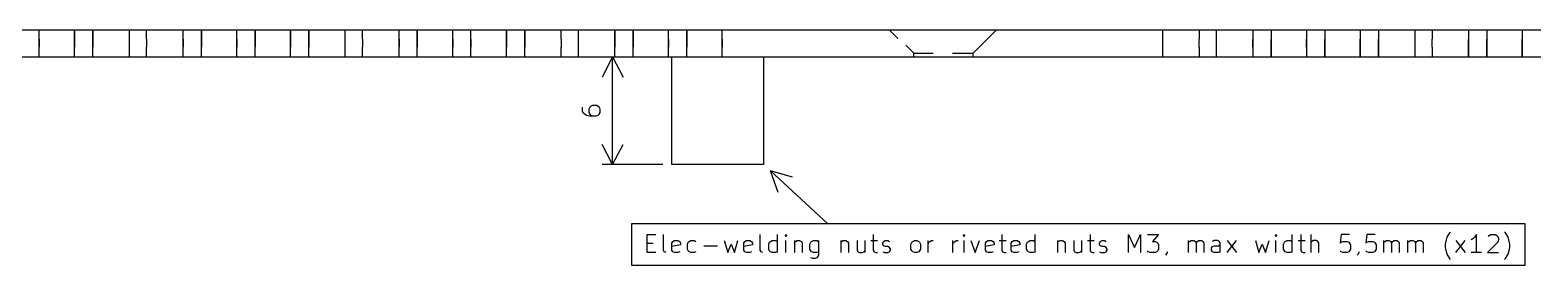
# Model space of a CAD drawing. Extents: x 24 to 504, y -400 to -22.
# Drawn here: x 211.5 to 295.1, y -76.9 to -63.8 of the extents above; entities that cross this region are included whole.
import ezdxf

# ---------------------------------------------------------------- set-up
doc = ezdxf.new("R2010")
doc.units = 0
doc.layers.add('BLACK', color=7, linetype='CONTINUOUS')

msp = doc.modelspace()

# ---------------------------------------------------------------- linework, layer by layer
at = {"layer": 'BLACK', "linetype": 'CONTINUOUS'}
for p, q in [((140.5, -63.8), (384, -63.8)), ((212.027077, -64.317733), (212.027077, -63.809734)), ((212.027077, -65.270231), (212.027077, -64.317733)), ((212.027077, -64.317733), (212.027077, -64.762267)), ((213.99558, -63.809734), (213.99558, -64.762267)), ((213.99558, -64.317733), (213.99558, -63.809734)), ((213.99558, -64.762267), (213.99558, -64.317733)), ((215.011577, -63.809734), (215.011577, -64.762267)), ((215.011577, -64.317733), (215.011577, -63.809734)), ((215.011577, -64.762267), (215.011577, -64.317733)), ((217.043576, -64.317733), (217.043576, -63.809734)), ((217.043576, -64.762267), (217.043576, -64.317733)), ((217.996078, -64.317733), (217.996078, -63.809734)), ((217.996078, -64.317733), (217.996078, -64.762267)), ((220.028056, -64.317733), (220.028056, -63.809734)), ((220.028056, -65.270231), (220.028056, -64.317733)), ((220.028056, -64.317733), (220.028056, -64.762267)), ((221.044057, -64.317733), (221.044057, -63.809734)), ((221.044057, -63.809734), (221.044057, -64.762267)), ((221.044057, -64.762267), (221.044057, -64.317733)), ((223.01256, -64.317733), (223.01256, -63.809734)), ((223.01256, -65.270231), (223.01256, -64.317733)), ((223.01256, -64.317733), (223.01256, -64.762267)), ((224.028558, -63.809734), (224.028558, -64.762267)), ((224.028558, -64.317733), (224.028558, -63.809734)), ((224.028558, -64.762267), (224.028558, -64.317733)), ((225.99706, -64.317733), (225.99706, -63.809734)), ((225.99706, -63.809734), (225.99706, -64.762267)), ((225.99706, -64.762267), (225.99706, -64.317733)), ((227.013058, -63.809734), (227.013058, -64.762267)), ((227.013058, -64.317733), (227.013058, -63.809734)), ((227.013058, -64.762267), (227.013058, -64.317733)), ((229.045036, -64.317733), (229.045036, -63.809734)), ((229.045036, -64.762267), (229.045036, -64.317733)), ((229.997537, -64.317733), (229.997537, -63.809734)), ((229.997537, -64.317733), (229.997537, -64.762267)), ((232.029536, -64.317733), (232.029536, -63.809734)), ((232.029536, -65.270231), (232.029536, -64.317733)), ((232.029536, -64.317733), (232.029536, -64.762267)), ((233.045538, -64.317733), (233.045538, -63.809734)), ((233.045538, -63.809734), (233.045538, -64.762267)), ((233.045538, -64.762267), (233.045538, -64.317733)), ((235.014037, -64.317733), (235.014037, -63.809734)), ((235.014037, -64.317733), (235.014037, -64.762267)), ((235.014037, -65.270231), (235.014037, -64.317733)), ((236.030038, -64.317733), (236.030038, -63.809734)), ((236.030038, -65.270231), (236.030038, -64.317733)), ((236.030038, -64.317733), (236.030038, -64.762267)), ((237.99852, -63.809734), (237.99852, -64.762267)), ((237.99852, -64.317733), (237.99852, -63.809734)), ((237.99852, -64.762267), (237.99852, -64.317733)), ((239.014517, -64.317733), (239.014517, -63.809734)), ((239.014517, -63.809734), (239.014517, -64.762267)), ((239.014517, -64.762267), (239.014517, -64.317733)), ((241.046516, -64.317733), (241.046516, -63.809734)), ((241.046516, -64.317733), (241.046516, -64.762267)), ((241.999018, -64.317733), (241.999018, -63.809734)), ((241.999018, -64.762267), (241.999018, -64.317733)), ((244.031017, -64.317733), (244.031017, -63.809734)), ((244.031017, -63.809734), (244.031017, -64.762267)), ((244.031017, -64.762267), (244.031017, -64.317733)), ((245.047018, -64.317733), (245.047018, -63.809734)), ((245.047018, -63.809734), (245.047018, -64.762267)), ((245.047018, -64.762267), (245.047018, -64.317733)), ((247.015496, -64.317733), (247.015496, -63.809734)), ((247.015496, -65.270231), (247.015496, -64.317733)), ((247.015496, -64.317733), (247.015496, -64.762267)), ((248.031498, -63.809734), (248.031498, -64.762267)), ((248.031498, -64.317733), (248.031498, -63.809734)), ((248.031498, -64.762267), (248.031498, -64.317733)), ((250, -64.317733), (250, -63.809734)), ((250, -64.317733), (250, -64.762267)), ((250, -65.270231), (250, -64.317733)), ((259.754528, -64.269036), (259.310025, -63.824537)), ((259.754528, -64.269036), (259.310025, -63.824537)), ((264.39, -64.65), (264.771006, -64.269036)), ((264.771006, -64.269036), (265.215509, -63.824537)), ((264.771006, -64.269036), (265.215509, -63.824537)), ((274.471723, -63.809734), (274.471723, -64.317733)), ((274.471723, -64.317733), (274.471723, -65.257786)), ((276.503718, -63.809734), (276.503718, -64.317733)), ((276.503718, -64.762267), (276.503718, -64.317733)), ((277.456216, -63.809734), (277.456216, -65.257786)), ((279.488212, -63.809734), (279.488212, -64.317733)), ((279.488212, -63.809734), (279.488212, -64.762267)), ((279.488212, -64.762267), (279.488212, -64.317733)), ((280.50421, -63.809734), (280.50421, -64.317733)), ((280.50421, -64.317733), (280.50421, -64.762267)), ((280.50421, -65.270231), (280.50421, -64.317733)), ((282.472705, -63.809734), (282.472705, -64.317733)), ((282.472705, -63.809734), (282.472705, -64.762267)), ((282.472705, -64.762267), (282.472705, -64.317733)), ((283.488703, -63.809734), (283.488703, -64.317733)), ((283.488703, -65.270231), (283.488703, -64.317733)), ((283.488703, -64.317733), (283.488703, -64.762267)), ((285.457234, -63.809734), (285.457234, -64.317733)), ((285.457234, -65.270231), (285.457234, -64.317733)), ((285.457234, -64.317733), (285.457234, -64.762267)), ((286.473232, -63.809734), (286.473232, -64.317733)), ((286.473232, -64.317733), (286.473232, -64.762267)), ((286.473232, -65.270231), (286.473232, -64.317733)), ((288.505157, -63.809734), (288.505157, -64.317733)), ((288.505157, -64.317733), (288.505157, -64.762267)), ((289.45769, -63.809734), (289.45769, -64.317733)), ((289.45769, -64.762267), (289.45769, -64.317733)), ((291.489685, -63.809734), (291.489685, -64.317733)), ((291.489685, -64.317733), (291.489685, -64.762267)), ((291.489685, -65.270231), (291.489685, -64.317733)), ((292.505683, -63.809734), (292.505683, -64.317733)), ((292.505683, -65.270231), (292.505683, -64.317733)), ((292.505683, -64.317733), (292.505683, -64.762267)), ((294.474179, -63.809734), (294.474179, -64.317733)), ((294.474179, -64.317733), (294.474179, -64.762267)), ((294.474179, -65.270231), (294.474179, -64.317733)), ((212.027077, -65.270231), (212.027077, -64.762267)), ((213.99558, -65.270231), (213.99558, -64.762267)), ((215.011577, -65.270231), (215.011577, -64.762267)), ((217.043576, -65.270231), (217.043576, -64.762267)), ((217.996078, -65.270231), (217.996078, -64.762267)), ((220.028056, -65.270231), (220.028056, -64.762267)), ((221.044057, -65.270231), (221.044057, -64.762267)), ((223.01256, -65.270231), (223.01256, -64.762267)), ((224.028558, -65.270231), (224.028558, -64.762267)), ((225.99706, -65.270231), (225.99706, -64.762267)), ((227.013058, -65.270231), (227.013058, -64.762267)), ((229.045036, -65.270231), (229.045036, -64.762267)), ((229.997537, -65.270231), (229.997537, -64.762267)), ((232.029536, -65.270231), (232.029536, -64.762267)), ((233.045538, -65.270231), (233.045538, -64.762267)), ((235.014037, -65.270231), (235.014037, -64.762267)), ((236.030038, -65.270231), (236.030038, -64.762267)), ((237.99852, -65.270231), (237.99852, -64.762267)), ((239.014517, -65.270231), (239.014517, -64.762267)), ((241.046516, -65.270231), (241.046516, -64.762267)), ((241.999018, -65.270231), (241.999018, -64.762267)), ((244.031017, -65.270231), (244.031017, -64.762267)), ((245.047018, -65.270231), (245.047018, -64.762267)), ((247.015496, -65.270231), (247.015496, -64.762267)), ((248.031498, -65.270231), (248.031498, -64.762267)), ((250, -65.270231), (250, -64.762267)), ((260.643512, -65.094534), (260.199009, -64.65)), ((260.643512, -65.094534), (260.199009, -64.65)), ((260.643512, -65.094534), (261.723009, -65.094534)), ((260.643512, -65.158034), (260.643512, -65.094534)), ((260.643512, -65.158034), (260.643512, -65.094534)), ((260.643512, -65.285034), (260.643512, -65.158034)), ((260.643512, -65.221499), (260.643512, -65.158034)), ((262.802503, -65.094534), (263.945497, -65.094534)), ((263.945497, -65.094534), (264.39, -64.65)), ((263.945497, -65.158034), (263.945497, -65.094534)), ((263.945497, -65.158034), (263.945497, -65.094534)), ((263.945497, -65.221499), (263.945497, -65.158034)), ((274.471723, -64.762267), (274.471723, -65.079731)), ((276.503718, -64.762267), (276.503718, -65.257786)), ((279.488212, -64.762267), (279.488212, -65.270231)), ((280.50421, -64.762267), (280.50421, -65.270231)), ((282.472705, -64.762267), (282.472705, -65.270231)), ((283.488703, -64.762267), (283.488703, -65.270231)), ((285.457234, -64.762267), (285.457234, -65.270231)), ((286.473232, -64.762267), (286.473232, -65.270231)), ((288.505157, -64.762267), (288.505157, -65.270231)), ((289.45769, -64.762267), (289.45769, -65.270231)), ((291.489685, -64.762267), (291.489685, -65.270231)), ((292.505683, -64.762267), (292.505683, -65.270231)), ((294.474179, -64.762267), (294.474179, -65.270231)), ((140.5, -65.3), (384, -65.3)), ((243.9, -65.3), (243.313579, -66.426504)), ((243.31358, -65.3), (246.7, -65.3)), ((243.9, -71.3), (243.9, -65.3)), ((243.9, -65.3), (244.486421, -66.426504)), ((247.2, -65.3), (252.3, -65.3)), ((247.2, -71.3), (247.2, -65.3)), ((252.3, -65.3), (252.3, -71.3)), ((260.643512, -65.285034), (260.643512, -65.221499)), ((260.643512, -65.285034), (260.643512, -65.221499)), ((263.945497, -65.285034), (263.945497, -65.221499)), ((263.945497, -65.285034), (263.945497, -65.221499)), ((242.204819, -68.109523), (242.204819, -68.299999)), ((242.204819, -68.299999), (242.252438, -68.395237)), ((242.252438, -68.395237), (242.300057, -68.442856)), ((242.300057, -68.442856), (242.442914, -68.538094)), ((242.63339, -68.109523), (242.585771, -68.204761)), ((242.585771, -68.204761), (242.585771, -68.395237)), ((242.585771, -68.395237), (242.63339, -68.490475)), ((242.681009, -68.061904), (242.63339, -68.109523)), ((242.63339, -68.490475), (242.681009, -68.538094)), ((242.776247, -68.014285), (242.681009, -68.061904)), ((243.014342, -68.014285), (242.776247, -68.014285)), ((243.10958, -68.061904), (243.014342, -68.014285)), ((243.1572, -68.109523), (243.10958, -68.061904)), ((243.10958, -68.538094), (243.1572, -68.490475)), ((243.204819, -68.204761), (243.1572, -68.109523)), ((243.1572, -68.490475), (243.204819, -68.395237)), ((243.204819, -68.395237), (243.204819, -68.204761)), ((242.442914, -68.538094), (242.63339, -68.585713)), ((242.63339, -68.585713), (243.014342, -68.585713)), ((242.681009, -68.538094), (242.776247, -68.585713)), ((243.014342, -68.585713), (243.10958, -68.538094)), ((243.9, -71.3), (243.313579, -70.173496)), ((243.9, -71.3), (244.486421, -70.173496)), ((246.7, -71.3), (243.31358, -71.3)), ((252.3, -71.3), (247.2, -71.3)), ((252.666669, -71.639932), (255.861438, -74.60175)), ((252.666669, -71.639932), (253.891463, -71.975758)), ((252.666669, -71.639932), (253.094089, -72.835847)), ((244.960712, -74.60175), (244.960712, -76.89825)), ((294.639289, -74.60175), (244.960712, -74.60175)), ((290.347621, -75.252438), (290.442859, -75.10958)), ((290.442859, -75.10958), (290.490478, -75.061961)), ((293.538098, -75.10958), (293.490479, -75.061961)), ((293.633336, -75.252438), (293.538098, -75.10958)), ((294.639289, -76.89825), (294.639289, -74.60175)), ((245.823807, -76.204819), (245.823807, -75.204819)), ((245.823807, -75.204819), (246.299997, -75.204819)), ((245.823807, -75.681009), (246.15714, -75.681009)), ((246.728569, -76.061961), (246.728569, -75.204819)), ((247.20476, -75.681009), (247.252379, -75.585771)), ((247.20476, -76.061961), (247.20476, -75.681009)), ((247.68095, -75.776247), (247.20476, -75.871485)), ((247.252379, -75.585771), (247.347617, -75.538152)), ((247.347617, -75.538152), (247.538093, -75.538152)), ((247.538093, -75.538152), (247.633331, -75.585771)), ((247.633331, -75.585771), (247.68095, -75.681009)), ((247.68095, -75.681009), (247.68095, -75.776247)), ((248.061903, -75.728628), (248.109522, -75.63339)), ((248.061903, -76.014342), (248.061903, -75.728628)), ((248.109522, -76.10958), (248.061903, -76.014342)), ((248.109522, -75.63339), (248.157141, -75.585771)), ((248.157141, -75.585771), (248.252379, -75.538152)), ((248.252379, -75.538152), (248.442855, -75.538152)), ((248.442855, -75.538152), (248.538093, -75.585771)), ((248.966665, -75.823866), (249.72857, -75.823866)), ((250.109522, -75.538152), (250.299998, -76.204819)), ((250.299998, -76.204819), (250.490474, -75.728628)), ((250.490474, -75.728628), (250.68095, -76.204819)), ((250.68095, -76.204819), (250.871426, -75.538152)), ((251.20476, -75.681009), (251.252379, -75.585771)), ((251.20476, -76.061961), (251.20476, -75.681009)), ((251.68095, -75.776247), (251.20476, -75.871485)), ((251.252379, -75.585771), (251.347617, -75.538152)), ((251.347617, -75.538152), (251.538093, -75.538152)), ((251.538093, -75.538152), (251.633331, -75.585771)), ((251.633331, -75.585771), (251.68095, -75.681009)), ((251.68095, -75.681009), (251.68095, -75.776247)), ((252.109522, -76.061961), (252.109522, -75.204819)), ((252.585713, -75.728628), (252.633332, -75.63339)), ((252.585713, -76.014342), (252.585713, -75.728628)), ((252.633332, -76.10958), (252.585713, -76.014342)), ((252.633332, -75.63339), (252.680951, -75.585771)), ((252.680951, -75.585771), (252.776189, -75.538152)), ((252.776189, -75.538152), (252.966665, -75.538152)), ((252.966665, -75.538152), (253.061903, -75.585771)), ((253.061903, -76.204819), (253.061903, -75.204819)), ((253.538094, -75.204819), (253.490475, -75.252438)), ((253.490475, -75.252438), (253.538094, -75.300057)), ((253.585713, -75.252438), (253.538094, -75.204819)), ((253.538094, -75.204819), (253.538094, -75.300057)), ((253.538094, -75.300057), (253.585713, -75.252438)), ((253.538094, -76.204819), (253.538094, -75.538152)), ((254.014284, -75.538152), (254.014284, -76.204819)), ((254.014284, -75.63339), (254.061903, -75.585771)), ((254.061903, -75.585771), (254.157141, -75.538152)), ((254.157141, -75.538152), (254.299998, -75.538152)), ((254.299998, -75.538152), (254.395236, -75.585771)), ((254.395236, -75.585771), (254.442855, -75.681009)), ((254.442855, -75.681009), (254.442855, -76.204819)), ((254.871427, -75.728628), (254.919046, -75.63339)), ((254.871427, -76.014342), (254.871427, -75.728628)), ((254.919046, -76.10958), (254.871427, -76.014342)), ((254.919046, -75.63339), (254.966665, -75.585771)), ((254.966665, -75.585771), (255.061903, -75.538152)), ((255.061903, -75.538152), (255.252379, -75.538152)), ((255.252379, -75.538152), (255.347617, -75.585771)), ((255.347617, -75.538152), (255.347617, -76.347676)), ((256.585713, -75.538152), (256.585713, -76.204819)), ((256.585713, -75.63339), (256.633332, -75.585771)), ((256.633332, -75.585771), (256.72857, -75.538152)), ((256.72857, -75.538152), (256.871427, -75.538152)), ((256.871427, -75.538152), (256.966665, -75.585771)), ((256.966665, -75.585771), (257.014284, -75.681009)), ((257.014284, -75.681009), (257.014284, -76.204819)), ((257.490475, -75.538152), (257.490475, -76.061961)), ((257.919046, -75.538152), (257.919046, -76.204819)), ((258.25238, -75.538152), (258.633332, -75.538152)), ((258.395237, -75.204819), (258.395237, -76.061961)), ((258.919047, -75.681009), (258.966666, -75.585771)), ((258.919047, -75.728628), (258.919047, -75.681009)), ((258.966666, -75.823866), (258.919047, -75.728628)), ((258.966666, -75.585771), (259.061904, -75.538152)), ((259.061904, -75.871485), (258.966666, -75.823866)), ((259.061904, -75.538152), (259.204761, -75.538152)), ((259.204761, -75.871485), (259.061904, -75.871485)), ((259.204761, -75.538152), (259.299999, -75.585771)), ((259.299999, -75.919104), (259.204761, -75.871485)), ((259.347618, -76.014342), (259.299999, -75.919104)), ((259.347618, -76.061961), (259.347618, -76.014342)), ((260.490476, -75.728628), (260.538095, -75.63339)), ((260.490476, -76.014342), (260.490476, -75.728628)), ((260.538095, -76.10958), (260.490476, -76.014342)), ((260.538095, -75.63339), (260.585714, -75.585771)), ((260.585714, -75.585771), (260.680952, -75.538152)), ((260.680952, -75.538152), (260.823809, -75.538152)), ((260.823809, -75.538152), (260.919047, -75.585771)), ((260.919047, -75.585771), (260.966666, -75.63339)), ((260.966666, -75.63339), (261.014285, -75.728628)), ((261.014285, -76.014342), (260.966666, -76.10958)), ((261.014285, -75.728628), (261.014285, -76.014342)), ((261.442857, -76.204819), (261.442857, -75.538152)), ((261.442857, -75.728628), (261.490476, -75.63339)), ((261.490476, -75.63339), (261.538095, -75.585771)), ((261.538095, -75.585771), (261.633333, -75.538152)), ((261.633333, -75.538152), (261.728571, -75.538152)), ((262.82381, -76.204819), (262.82381, -75.538152)), ((262.82381, -75.728628), (262.871429, -75.63339)), ((262.871429, -75.63339), (262.919048, -75.585771)), ((262.919048, -75.585771), (263.014286, -75.538152)), ((263.014286, -75.538152), (263.109524, -75.538152)), ((263.442858, -75.204819), (263.395239, -75.252438)), ((263.395239, -75.252438), (263.442858, -75.300057)), ((263.490477, -75.252438), (263.442858, -75.204819)), ((263.442858, -75.204819), (263.442858, -75.300057)), ((263.442858, -75.300057), (263.490477, -75.252438)), ((263.442858, -76.204819), (263.442858, -75.538152)), ((263.82381, -75.538152), (264.061905, -76.204819)), ((264.061905, -76.204819), (264.3, -75.538152)), ((264.633334, -75.681009), (264.680953, -75.585771)), ((264.633334, -76.061961), (264.633334, -75.681009)), ((265.109524, -75.776247), (264.633334, -75.871485)), ((264.680953, -75.585771), (264.776191, -75.538152)), ((264.776191, -75.538152), (264.966667, -75.538152)), ((264.966667, -75.538152), (265.061905, -75.585771)), ((265.061905, -75.585771), (265.109524, -75.681009)), ((265.109524, -75.681009), (265.109524, -75.776247)), ((265.395239, -75.538152), (265.776191, -75.538152)), ((265.538096, -75.204819), (265.538096, -76.061961)), ((266.061906, -75.681009), (266.109525, -75.585771)), ((266.061906, -76.061961), (266.061906, -75.681009)), ((266.538096, -75.776247), (266.061906, -75.871485)), ((266.109525, -75.585771), (266.204763, -75.538152)), ((266.204763, -75.538152), (266.395239, -75.538152)), ((266.395239, -75.538152), (266.490477, -75.585771)), ((266.490477, -75.585771), (266.538096, -75.681009)), ((266.538096, -75.681009), (266.538096, -75.776247)), ((266.919049, -75.728628), (266.966668, -75.63339)), ((266.919049, -76.014342), (266.919049, -75.728628)), ((266.966668, -76.10958), (266.919049, -76.014342)), ((266.966668, -75.63339), (267.014287, -75.585771)), ((267.014287, -75.585771), (267.109525, -75.538152)), ((267.109525, -75.538152), (267.300001, -75.538152)), ((267.300001, -75.538152), (267.395239, -75.585771)), ((267.395239, -76.204819), (267.395239, -75.204819)), ((268.633335, -75.538152), (268.633335, -76.204819)), ((268.633335, -75.63339), (268.680954, -75.585771)), ((268.680954, -75.585771), (268.776192, -75.538152)), ((268.776192, -75.538152), (268.919049, -75.538152)), ((268.919049, -75.538152), (269.014287, -75.585771)), ((269.014287, -75.585771), (269.061906, -75.681009)), ((269.061906, -75.681009), (269.061906, -76.204819)), ((269.538097, -75.538152), (269.538097, -76.061961)), ((269.966668, -75.538152), (269.966668, -76.204819)), ((270.300002, -75.538152), (270.680954, -75.538152)), ((270.442859, -75.204819), (270.442859, -76.061961)), ((270.966669, -75.681009), (271.014288, -75.585771)), ((270.966669, -75.728628), (270.966669, -75.681009)), ((271.014288, -75.823866), (270.966669, -75.728628)), ((271.014288, -75.585771), (271.109526, -75.538152)), ((271.109526, -75.871485), (271.014288, -75.823866)), ((271.109526, -75.538152), (271.252383, -75.538152)), ((271.252383, -75.871485), (271.109526, -75.871485)), ((271.252383, -75.538152), (271.347621, -75.585771)), ((271.347621, -75.919104), (271.252383, -75.871485)), ((271.39524, -76.014342), (271.347621, -75.919104)), ((271.39524, -76.061961), (271.39524, -76.014342)), ((272.585717, -76.204819), (272.585717, -75.204819)), ((272.585717, -75.204819), (272.91905, -75.919104)), ((272.91905, -75.919104), (273.252383, -75.204819)), ((273.252383, -75.204819), (273.252383, -76.204819)), ((273.633336, -75.204819), (274.252383, -75.204819)), ((274.252383, -75.204819), (273.91905, -75.585771)), ((273.91905, -75.585771), (274.061907, -75.585771)), ((274.061907, -75.585771), (274.157145, -75.63339)), ((274.157145, -75.63339), (274.204764, -75.681009)), ((274.204764, -75.681009), (274.252383, -75.776247)), ((274.252383, -76.014342), (274.204764, -76.10958)), ((274.252383, -75.776247), (274.252383, -76.014342)), ((275.91905, -76.204819), (275.91905, -75.538152)), ((275.91905, -75.63339), (275.966669, -75.585771)), ((275.966669, -75.585771), (276.061907, -75.538152)), ((276.061907, -75.538152), (276.204764, -75.538152)), ((276.204764, -75.538152), (276.300002, -75.585771)), ((276.300002, -75.585771), (276.347621, -75.681009)), ((276.347621, -75.681009), (276.39524, -75.585771)), ((276.347621, -75.681009), (276.347621, -76.204819)), ((276.39524, -75.585771), (276.490478, -75.538152)), ((276.490478, -75.538152), (276.633335, -75.538152)), ((276.633335, -75.538152), (276.728574, -75.585771)), ((276.728574, -75.585771), (276.776193, -75.681009)), ((276.776193, -75.681009), (276.776193, -76.204819)), ((277.204764, -75.966723), (277.252383, -75.871485)), ((277.204764, -76.061961), (277.204764, -75.966723)), ((277.347621, -75.538152), (277.252383, -75.585771)), ((277.252383, -75.871485), (277.347621, -75.823866)), ((277.538097, -75.538152), (277.347621, -75.538152)), ((277.347621, -75.823866), (277.585716, -75.823866)), ((277.633335, -75.585771), (277.538097, -75.538152)), ((277.585716, -75.823866), (277.680954, -75.776247)), ((277.680954, -75.681009), (277.633335, -75.585771)), ((277.680954, -76.204819), (277.680954, -75.681009)), ((278.061907, -76.204819), (278.585716, -75.538152)), ((278.061907, -75.538152), (278.585716, -76.204819)), ((279.633336, -75.538152), (279.823812, -76.204819)), ((279.823812, -76.204819), (280.014288, -75.728628)), ((280.014288, -75.728628), (280.204764, -76.204819)), ((280.204764, -76.204819), (280.39524, -75.538152)), ((280.776193, -75.204819), (280.728574, -75.252438)), ((280.728574, -75.252438), (280.776193, -75.300057)), ((280.823812, -75.252438), (280.776193, -75.204819)), ((280.776193, -75.204819), (280.776193, -75.300057)), ((280.776193, -75.300057), (280.823812, -75.252438)), ((280.776193, -76.204819), (280.776193, -75.538152)), ((281.204764, -75.728628), (281.252383, -75.63339)), ((281.204764, -76.014342), (281.204764, -75.728628)), ((281.252383, -76.10958), (281.204764, -76.014342)), ((281.252383, -75.63339), (281.300002, -75.585771)), ((281.300002, -75.585771), (281.39524, -75.538152)), ((281.39524, -75.538152), (281.585716, -75.538152)), ((281.585716, -75.538152), (281.680954, -75.585771)), ((281.680954, -76.204819), (281.680954, -75.204819)), ((282.014288, -75.538152), (282.39524, -75.538152)), ((282.157145, -75.204819), (282.157145, -76.061961)), ((282.728574, -76.204819), (282.728574, -75.204819)), ((282.776193, -75.585771), (282.728574, -75.63339)), ((282.871431, -75.538152), (282.776193, -75.585771)), ((283.014288, -75.538152), (282.871431, -75.538152)), ((283.109526, -75.585771), (283.014288, -75.538152)), ((283.157145, -75.681009), (283.109526, -75.585771)), ((283.157145, -76.204819), (283.157145, -75.681009)), ((284.395241, -75.204819), (284.347622, -75.681009)), ((284.347622, -75.681009), (284.395241, -75.63339)), ((284.871431, -75.204819), (284.395241, -75.204819)), ((284.395241, -75.63339), (284.490479, -75.585771)), ((284.490479, -75.585771), (284.728574, -75.585771)), ((284.728574, -75.585771), (284.823812, -75.63339)), ((284.823812, -75.63339), (284.871431, -75.681009)), ((284.871431, -75.681009), (284.91905, -75.776247)), ((284.91905, -76.014342), (284.871431, -76.10958)), ((284.91905, -75.776247), (284.91905, -76.014342)), ((285.823812, -75.204819), (285.776193, -75.681009)), ((285.776193, -75.681009), (285.823812, -75.63339)), ((286.300002, -75.204819), (285.823812, -75.204819)), ((285.823812, -75.63339), (285.91905, -75.585771)), ((285.91905, -75.585771), (286.157145, -75.585771)), ((286.157145, -75.585771), (286.252383, -75.63339)), ((286.252383, -75.63339), (286.300002, -75.681009)), ((286.300002, -75.681009), (286.347621, -75.776247)), ((286.347621, -76.014342), (286.300002, -76.10958)), ((286.347621, -75.776247), (286.347621, -76.014342)), ((286.776193, -76.204819), (286.776193, -75.538152)), ((286.776193, -75.63339), (286.823812, -75.585771)), ((286.823812, -75.585771), (286.91905, -75.538152)), ((286.91905, -75.538152), (287.061907, -75.538152)), ((287.061907, -75.538152), (287.157145, -75.585771)), ((287.157145, -75.585771), (287.204764, -75.681009)), ((287.204764, -75.681009), (287.252383, -75.585771)), ((287.204764, -75.681009), (287.204764, -76.204819)), ((287.252383, -75.585771), (287.347621, -75.538152)), ((287.347621, -75.538152), (287.490478, -75.538152)), ((287.490478, -75.538152), (287.585717, -75.585771)), ((287.585717, -75.585771), (287.633336, -75.681009)), ((287.633336, -75.681009), (287.633336, -76.204819)), ((288.109526, -76.204819), (288.109526, -75.538152)), ((288.109526, -75.63339), (288.157145, -75.585771)), ((288.157145, -75.585771), (288.252383, -75.538152)), ((288.252383, -75.538152), (288.39524, -75.538152)), ((288.39524, -75.538152), (288.490478, -75.585771)), ((288.490478, -75.585771), (288.538097, -75.681009)), ((288.538097, -75.681009), (288.585716, -75.585771)), ((288.538097, -75.681009), (288.538097, -76.204819)), ((288.585716, -75.585771), (288.680954, -75.538152)), ((288.680954, -75.538152), (288.823811, -75.538152)), ((288.823811, -75.538152), (288.91905, -75.585771)), ((288.91905, -75.585771), (288.966669, -75.681009)), ((288.966669, -75.681009), (288.966669, -76.204819)), ((290.204764, -75.728628), (290.252383, -75.490533)), ((290.204764, -75.919104), (290.204764, -75.728628)), ((290.252383, -76.1572), (290.204764, -75.919104)), ((290.252383, -75.490533), (290.300002, -75.347676)), ((290.300002, -75.347676), (290.347621, -75.252438)), ((290.776193, -76.204819), (291.300002, -75.538152)), ((290.776193, -75.538152), (291.300002, -76.204819)), ((291.728574, -75.442914), (291.633336, -75.490533)), ((291.823812, -75.347676), (291.728574, -75.442914)), ((291.91905, -75.204819), (291.823812, -75.347676)), ((291.91905, -76.204819), (291.91905, -75.204819)), ((293.109526, -75.63339), (292.538098, -76.204819)), ((292.585717, -75.300057), (292.633336, -75.252438)), ((292.633336, -75.252438), (292.728574, -75.204819)), ((292.728574, -75.204819), (292.966669, -75.204819)), ((292.966669, -75.204819), (293.061907, -75.252438)), ((293.061907, -75.252438), (293.109526, -75.300057)), ((293.109526, -75.300057), (293.157145, -75.395295)), ((293.157145, -75.490533), (293.109526, -75.63339)), ((293.157145, -75.395295), (293.157145, -75.490533)), ((293.680955, -75.347676), (293.633336, -75.252438)), ((293.728574, -75.490533), (293.680955, -75.347676)), ((293.776193, -75.728628), (293.728574, -75.490533)), ((293.728574, -76.1572), (293.776193, -75.919104)), ((293.776193, -75.919104), (293.776193, -75.728628)), ((246.299997, -76.204819), (245.823807, -76.204819)), ((246.776188, -76.1572), (246.728569, -76.061961)), ((246.871426, -76.204819), (246.776188, -76.1572)), ((247.252379, -76.1572), (247.20476, -76.061961)), ((247.347617, -76.204819), (247.252379, -76.1572)), ((247.538093, -76.204819), (247.347617, -76.204819)), ((247.633331, -76.1572), (247.538093, -76.204819)), ((248.157141, -76.1572), (248.109522, -76.10958)), ((248.252379, -76.204819), (248.157141, -76.1572)), ((248.442855, -76.204819), (248.252379, -76.204819)), ((248.538093, -76.1572), (248.442855, -76.204819)), ((251.252379, -76.1572), (251.20476, -76.061961)), ((251.347617, -76.204819), (251.252379, -76.1572)), ((251.538093, -76.204819), (251.347617, -76.204819)), ((251.633331, -76.1572), (251.538093, -76.204819)), ((252.157141, -76.1572), (252.109522, -76.061961)), ((252.252379, -76.204819), (252.157141, -76.1572)), ((252.680951, -76.1572), (252.633332, -76.10958)), ((252.776189, -76.204819), (252.680951, -76.1572)), ((252.966665, -76.204819), (252.776189, -76.204819)), ((253.061903, -76.1572), (252.966665, -76.204819)), ((254.966665, -76.1572), (254.919046, -76.10958)), ((255.014284, -76.538152), (254.919046, -76.490533)), ((255.061903, -76.204819), (254.966665, -76.1572)), ((255.157141, -76.538152), (255.014284, -76.538152)), ((255.252379, -76.204819), (255.061903, -76.204819)), ((255.252379, -76.490533), (255.157141, -76.538152)), ((255.347617, -76.1572), (255.252379, -76.204819)), ((255.299998, -76.442914), (255.252379, -76.490533)), ((255.347617, -76.347676), (255.299998, -76.442914)), ((257.490475, -76.061961), (257.538094, -76.1572)), ((257.538094, -76.1572), (257.633332, -76.204819)), ((257.633332, -76.204819), (257.776189, -76.204819)), ((257.776189, -76.204819), (257.871427, -76.1572)), ((257.871427, -76.1572), (257.919046, -76.10958)), ((258.395237, -76.061961), (258.442856, -76.1572)), ((258.442856, -76.1572), (258.538094, -76.204819)), ((258.538094, -76.204819), (258.633332, -76.204819)), ((258.919047, -76.1572), (259.014285, -76.204819)), ((259.014285, -76.204819), (259.204761, -76.204819)), ((259.204761, -76.204819), (259.299999, -76.1572)), ((259.299999, -76.1572), (259.347618, -76.061961)), ((260.585714, -76.1572), (260.538095, -76.10958)), ((260.680952, -76.204819), (260.585714, -76.1572)), ((260.823809, -76.204819), (260.680952, -76.204819)), ((260.919047, -76.1572), (260.823809, -76.204819)), ((260.966666, -76.10958), (260.919047, -76.1572)), ((264.680953, -76.1572), (264.633334, -76.061961)), ((264.776191, -76.204819), (264.680953, -76.1572)), ((264.966667, -76.204819), (264.776191, -76.204819)), ((265.061905, -76.1572), (264.966667, -76.204819)), ((265.538096, -76.061961), (265.585715, -76.1572)), ((265.585715, -76.1572), (265.680953, -76.204819)), ((265.680953, -76.204819), (265.776191, -76.204819)), ((266.109525, -76.1572), (266.061906, -76.061961)), ((266.204763, -76.204819), (266.109525, -76.1572)), ((266.395239, -76.204819), (266.204763, -76.204819)), ((266.490477, -76.1572), (266.395239, -76.204819)), ((267.014287, -76.1572), (266.966668, -76.10958)), ((267.109525, -76.204819), (267.014287, -76.1572)), ((267.300001, -76.204819), (267.109525, -76.204819)), ((267.395239, -76.1572), (267.300001, -76.204819)), ((269.538097, -76.061961), (269.585716, -76.1572)), ((269.585716, -76.1572), (269.680954, -76.204819)), ((269.680954, -76.204819), (269.823811, -76.204819)), ((269.823811, -76.204819), (269.919049, -76.1572)), ((269.919049, -76.1572), (269.966668, -76.10958)), ((270.442859, -76.061961), (270.490478, -76.1572)), ((270.490478, -76.1572), (270.585716, -76.204819)), ((270.585716, -76.204819), (270.680954, -76.204819)), ((270.966669, -76.1572), (271.061907, -76.204819)), ((271.061907, -76.204819), (271.252383, -76.204819)), ((271.252383, -76.204819), (271.347621, -76.1572)), ((271.347621, -76.1572), (271.39524, -76.061961)), ((273.680955, -76.1572), (273.633336, -76.10958)), ((273.776193, -76.204819), (273.680955, -76.1572)), ((274.061907, -76.204819), (273.776193, -76.204819)), ((274.157145, -76.1572), (274.061907, -76.204819)), ((274.204764, -76.10958), (274.157145, -76.1572)), ((274.680955, -76.300057), (274.633336, -76.347676)), ((274.728574, -76.204819), (274.680955, -76.300057)), ((274.728574, -76.1572), (274.728574, -76.204819)), ((277.252383, -76.1572), (277.204764, -76.061961)), ((277.347621, -76.204819), (277.252383, -76.1572)), ((277.585716, -76.204819), (277.347621, -76.204819)), ((277.680954, -76.1572), (277.585716, -76.204819)), ((281.300002, -76.1572), (281.252383, -76.10958)), ((281.39524, -76.204819), (281.300002, -76.1572)), ((281.585716, -76.204819), (281.39524, -76.204819)), ((281.680954, -76.1572), (281.585716, -76.204819)), ((282.157145, -76.061961), (282.204764, -76.1572)), ((282.204764, -76.1572), (282.300002, -76.204819)), ((282.300002, -76.204819), (282.39524, -76.204819)), ((284.395241, -76.1572), (284.347622, -76.10958)), ((284.490479, -76.204819), (284.395241, -76.1572)), ((284.728574, -76.204819), (284.490479, -76.204819)), ((284.823812, -76.1572), (284.728574, -76.204819)), ((284.871431, -76.10958), (284.823812, -76.1572)), ((285.347622, -76.300057), (285.300003, -76.347676)), ((285.395241, -76.204819), (285.347622, -76.300057)), ((285.395241, -76.1572), (285.395241, -76.204819)), ((285.823812, -76.1572), (285.776193, -76.10958)), ((285.91905, -76.204819), (285.823812, -76.1572)), ((286.157145, -76.204819), (285.91905, -76.204819)), ((286.252383, -76.1572), (286.157145, -76.204819)), ((286.300002, -76.10958), (286.252383, -76.1572)), ((290.300002, -76.300057), (290.252383, -76.1572)), ((290.347621, -76.395295), (290.300002, -76.300057)), ((290.442859, -76.538152), (290.347621, -76.395295)), ((290.490478, -76.585771), (290.442859, -76.538152)), ((292.204764, -76.204819), (291.633336, -76.204819)), ((292.538098, -76.204819), (293.157145, -76.204819)), ((293.490479, -76.585771), (293.538098, -76.538152)), ((293.538098, -76.538152), (293.633336, -76.395295)), ((293.633336, -76.395295), (293.680955, -76.300057)), ((293.680955, -76.300057), (293.728574, -76.1572)), ((244.960712, -76.89825), (294.639289, -76.89825))]:
    msp.add_line(p, q, dxfattribs=at)

doc.saveas('drawing.dxf')
